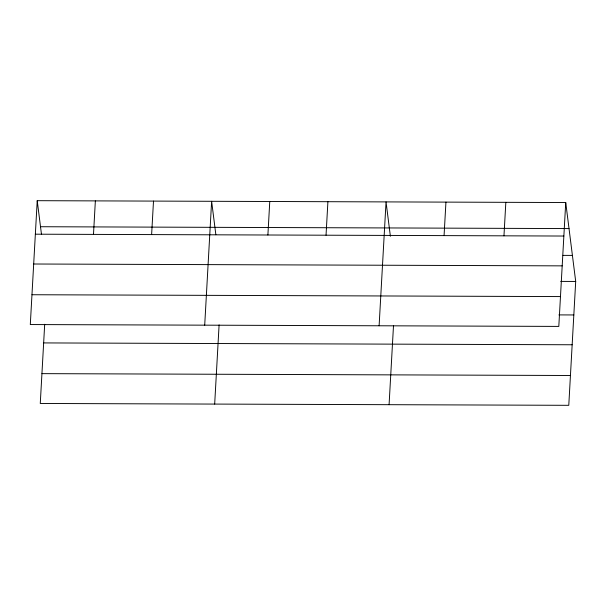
<?xml version="1.0" encoding="UTF-8"?>
<svg xmlns="http://www.w3.org/2000/svg" width="606" height="606" viewBox="0 0 606 606"><rect width="100%" height="100%" fill="white"/><g stroke="black" fill="none" stroke-linecap="round" stroke-linejoin="round"><path stroke-width="0.91" d="M37.224 200.684L30.3 324.551L558.808 326.407L565.731 202.533L37.224 200.684L41.45 234.128M44.692 324.278L40.269 403.467L568.776 405.316L575.7 281.449L565.731 202.533M93.491 234.393L95.362 200.889M151.621 234.598L153.5 201.094M204.707 325.164L211.63 201.298L215.857 234.734M214.675 404.073L219.099 324.892M267.897 234.999L269.768 201.495M326.036 235.204L327.907 201.7M379.114 325.778L386.045 201.904L390.385 236.272M389.082 404.687L393.506 325.505M444.069 235.62L445.94 202.116M503.965 235.832L505.836 202.328M40.511 226.727L569.026 228.576M35.353 234.189L563.86 236.037M563.05 255.376L572.412 255.406M33.686 264.004L562.194 265.86M560.724 281.396L575.7 281.449M31.966 294.736L560.474 296.584M558.853 314.9L573.829 314.953M43.647 342.92L572.162 344.769M41.935 373.644L570.443 375.493"/></g></svg>
